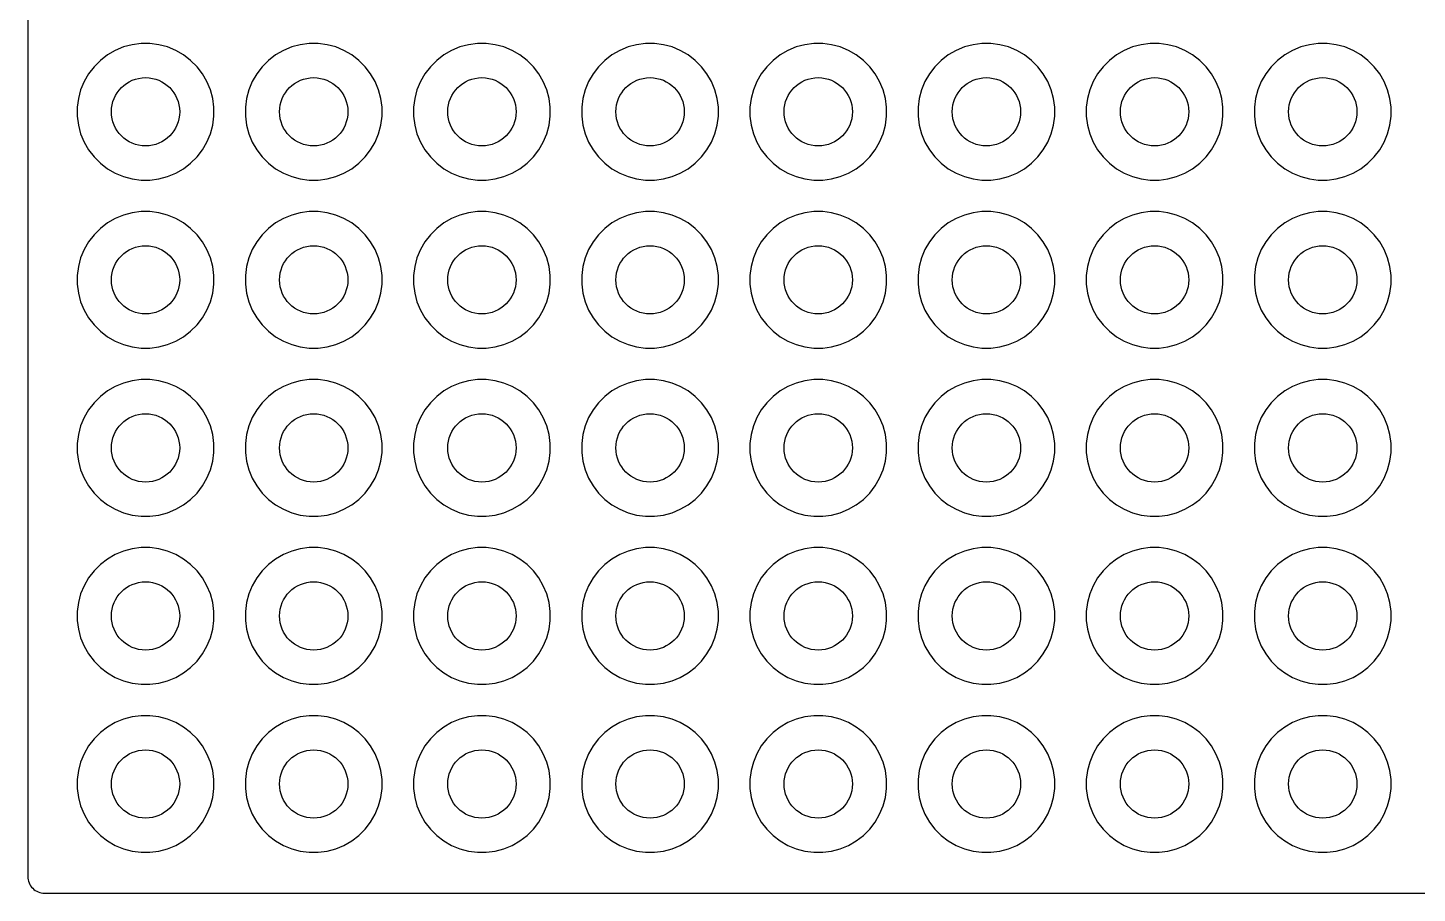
# Model space of a CAD drawing. Header units: millimetres. Extents: x 14 to 284, y -1 to 109.
# Drawn here: x 259.15 to 267.41, y 47.65 to 52.8 of the extents above; entities that cross this region are included whole.
import ezdxf

# ---------------------------------------------------------------- set-up
doc = ezdxf.new("R2010")
doc.units = ezdxf.units.MM

msp = doc.modelspace()

# ---------------------------------------------------------------- linework, layer by layer
at = {"layer": '16_copper'}
for points in [[(259.9295, 51.9006), (259.9809, 51.9143), (260.0301, 51.9347), (260.0763, 51.9614), (260.1185, 51.9938), (260.1562, 52.0315), (260.1886, 52.0737), (260.2153, 52.1199), (260.2357, 52.1691), (260.2494, 52.2205), (260.2564, 52.2734), (260.2564, 52.3266), (260.2494, 52.3795), (260.2357, 52.4309), (260.2153, 52.4801), (260.1886, 52.5263), (260.1562, 52.5685), (260.1185, 52.6062), (260.0763, 52.6386), (260.0301, 52.6653), (259.9809, 52.6857), (259.9295, 52.6994), (259.8766, 52.7064), (259.8234, 52.7064), (259.7705, 52.6994), (259.7191, 52.6857), (259.6699, 52.6653), (259.6237, 52.6386), (259.5815, 52.6062), (259.5438, 52.5685), (259.5114, 52.5263), (259.4847, 52.4801), (259.4643, 52.4309), (259.4506, 52.3795), (259.4436, 52.3266), (259.4436, 52.2734), (259.4506, 52.2205), (259.4643, 52.1691), (259.4847, 52.1199), (259.5114, 52.0737), (259.5438, 52.0315), (259.5815, 51.9938), (259.6237, 51.9614), (259.6699, 51.9347), (259.7191, 51.9143), (259.7705, 51.9006), (259.8234, 51.8936), (259.8766, 51.8936)], [(260.9295, 51.9006), (260.9809, 51.9143), (261.0301, 51.9347), (261.0763, 51.9614), (261.1185, 51.9938), (261.1562, 52.0315), (261.1886, 52.0737), (261.2153, 52.1199), (261.2357, 52.1691), (261.2494, 52.2205), (261.2564, 52.2734), (261.2564, 52.3266), (261.2494, 52.3795), (261.2357, 52.4309), (261.2153, 52.4801), (261.1886, 52.5263), (261.1562, 52.5685), (261.1185, 52.6062), (261.0763, 52.6386), (261.0301, 52.6653), (260.9809, 52.6857), (260.9295, 52.6994), (260.8766, 52.7064), (260.8234, 52.7064), (260.7705, 52.6994), (260.7191, 52.6857), (260.6699, 52.6653), (260.6237, 52.6386), (260.5815, 52.6062), (260.5438, 52.5685), (260.5114, 52.5263), (260.4847, 52.4801), (260.4643, 52.4309), (260.4506, 52.3795), (260.4436, 52.3266), (260.4436, 52.2734), (260.4506, 52.2205), (260.4643, 52.1691), (260.4847, 52.1199), (260.5114, 52.0737), (260.5438, 52.0315), (260.5815, 51.9938), (260.6237, 51.9614), (260.6699, 51.9347), (260.7191, 51.9143), (260.7705, 51.9006), (260.8234, 51.8936), (260.8766, 51.8936)], [(261.9295, 51.9006), (261.9809, 51.9143), (262.0301, 51.9347), (262.0763, 51.9614), (262.1185, 51.9938), (262.1562, 52.0315), (262.1886, 52.0737), (262.2153, 52.1199), (262.2357, 52.1691), (262.2494, 52.2205), (262.2564, 52.2734), (262.2564, 52.3266), (262.2494, 52.3795), (262.2357, 52.4309), (262.2153, 52.4801), (262.1886, 52.5263), (262.1562, 52.5685), (262.1185, 52.6062), (262.0763, 52.6386), (262.0301, 52.6653), (261.9809, 52.6857), (261.9295, 52.6994), (261.8766, 52.7064), (261.8234, 52.7064), (261.7705, 52.6994), (261.7191, 52.6857), (261.6699, 52.6653), (261.6237, 52.6386), (261.5815, 52.6062), (261.5438, 52.5685), (261.5114, 52.5263), (261.4847, 52.4801), (261.4643, 52.4309), (261.4506, 52.3795), (261.4436, 52.3266), (261.4436, 52.2734), (261.4506, 52.2205), (261.4643, 52.1691), (261.4847, 52.1199), (261.5114, 52.0737), (261.5438, 52.0315), (261.5815, 51.9938), (261.6237, 51.9614), (261.6699, 51.9347), (261.7191, 51.9143), (261.7705, 51.9006), (261.8234, 51.8936), (261.8766, 51.8936)], [(262.9295, 51.9006), (262.9809, 51.9143), (263.0301, 51.9347), (263.0763, 51.9614), (263.1185, 51.9938), (263.1562, 52.0315), (263.1886, 52.0737), (263.2153, 52.1199), (263.2357, 52.1691), (263.2494, 52.2205), (263.2564, 52.2734), (263.2564, 52.3266), (263.2494, 52.3795), (263.2357, 52.4309), (263.2153, 52.4801), (263.1886, 52.5263), (263.1562, 52.5685), (263.1185, 52.6062), (263.0763, 52.6386), (263.0301, 52.6653), (262.9809, 52.6857), (262.9295, 52.6994), (262.8766, 52.7064), (262.8234, 52.7064), (262.7705, 52.6994), (262.7191, 52.6857), (262.6699, 52.6653), (262.6237, 52.6386), (262.5815, 52.6062), (262.5438, 52.5685), (262.5114, 52.5263), (262.4847, 52.4801), (262.4643, 52.4309), (262.4506, 52.3795), (262.4436, 52.3266), (262.4436, 52.2734), (262.4506, 52.2205), (262.4643, 52.1691), (262.4847, 52.1199), (262.5114, 52.0737), (262.5438, 52.0315), (262.5815, 51.9938), (262.6237, 51.9614), (262.6699, 51.9347), (262.7191, 51.9143), (262.7705, 51.9006), (262.8234, 51.8936), (262.8766, 51.8936)], [(263.9295, 51.9006), (263.9809, 51.9143), (264.0301, 51.9347), (264.0763, 51.9614), (264.1185, 51.9938), (264.1562, 52.0315), (264.1886, 52.0737), (264.2153, 52.1199), (264.2357, 52.1691), (264.2494, 52.2205), (264.2564, 52.2734), (264.2564, 52.3266), (264.2494, 52.3795), (264.2357, 52.4309), (264.2153, 52.4801), (264.1886, 52.5263), (264.1562, 52.5685), (264.1185, 52.6062), (264.0763, 52.6386), (264.0301, 52.6653), (263.9809, 52.6857), (263.9295, 52.6994), (263.8766, 52.7064), (263.8234, 52.7064), (263.7705, 52.6994), (263.7191, 52.6857), (263.6699, 52.6653), (263.6237, 52.6386), (263.5815, 52.6062), (263.5438, 52.5685), (263.5114, 52.5263), (263.4847, 52.4801), (263.4643, 52.4309), (263.4506, 52.3795), (263.4436, 52.3266), (263.4436, 52.2734), (263.4506, 52.2205), (263.4643, 52.1691), (263.4847, 52.1199), (263.5114, 52.0737), (263.5438, 52.0315), (263.5815, 51.9938), (263.6237, 51.9614), (263.6699, 51.9347), (263.7191, 51.9143), (263.7705, 51.9006), (263.8234, 51.8936), (263.8766, 51.8936)], [(264.9295, 51.9006), (264.9809, 51.9143), (265.0301, 51.9347), (265.0763, 51.9614), (265.1185, 51.9938), (265.1562, 52.0315), (265.1886, 52.0737), (265.2153, 52.1199), (265.2357, 52.1691), (265.2494, 52.2205), (265.2564, 52.2734), (265.2564, 52.3266), (265.2494, 52.3795), (265.2357, 52.4309), (265.2153, 52.4801), (265.1886, 52.5263), (265.1562, 52.5685), (265.1185, 52.6062), (265.0763, 52.6386), (265.0301, 52.6653), (264.9809, 52.6857), (264.9295, 52.6994), (264.8766, 52.7064), (264.8234, 52.7064), (264.7705, 52.6994), (264.7191, 52.6857), (264.6699, 52.6653), (264.6237, 52.6386), (264.5815, 52.6062), (264.5438, 52.5685), (264.5114, 52.5263), (264.4847, 52.4801), (264.4643, 52.4309), (264.4506, 52.3795), (264.4436, 52.3266), (264.4436, 52.2734), (264.4506, 52.2205), (264.4643, 52.1691), (264.4847, 52.1199), (264.5114, 52.0737), (264.5438, 52.0315), (264.5815, 51.9938), (264.6237, 51.9614), (264.6699, 51.9347), (264.7191, 51.9143), (264.7705, 51.9006), (264.8234, 51.8936), (264.8766, 51.8936)], [(265.9295, 51.9006), (265.9809, 51.9143), (266.0301, 51.9347), (266.0763, 51.9614), (266.1185, 51.9938), (266.1562, 52.0315), (266.1886, 52.0737), (266.2153, 52.1199), (266.2357, 52.1691), (266.2494, 52.2205), (266.2564, 52.2734), (266.2564, 52.3266), (266.2494, 52.3795), (266.2357, 52.4309), (266.2153, 52.4801), (266.1886, 52.5263), (266.1562, 52.5685), (266.1185, 52.6062), (266.0763, 52.6386), (266.0301, 52.6653), (265.9809, 52.6857), (265.9295, 52.6994), (265.8766, 52.7064), (265.8234, 52.7064), (265.7705, 52.6994), (265.7191, 52.6857), (265.6699, 52.6653), (265.6237, 52.6386), (265.5815, 52.6062), (265.5438, 52.5685), (265.5114, 52.5263), (265.4847, 52.4801), (265.4643, 52.4309), (265.4506, 52.3795), (265.4436, 52.3266), (265.4436, 52.2734), (265.4506, 52.2205), (265.4643, 52.1691), (265.4847, 52.1199), (265.5114, 52.0737), (265.5438, 52.0315), (265.5815, 51.9938), (265.6237, 51.9614), (265.6699, 51.9347), (265.7191, 51.9143), (265.7705, 51.9006), (265.8234, 51.8936), (265.8766, 51.8936)], [(266.9295, 51.9006), (266.9809, 51.9143), (267.0301, 51.9347), (267.0763, 51.9614), (267.1185, 51.9938), (267.1562, 52.0315), (267.1886, 52.0737), (267.2153, 52.1199), (267.2357, 52.1691), (267.2494, 52.2205), (267.2564, 52.2734), (267.2564, 52.3266), (267.2494, 52.3795), (267.2357, 52.4309), (267.2153, 52.4801), (267.1886, 52.5263), (267.1562, 52.5685), (267.1185, 52.6062), (267.0763, 52.6386), (267.0301, 52.6653), (266.9809, 52.6857), (266.9295, 52.6994), (266.8766, 52.7064), (266.8234, 52.7064), (266.7705, 52.6994), (266.7191, 52.6857), (266.6699, 52.6653), (266.6237, 52.6386), (266.5815, 52.6062), (266.5438, 52.5685), (266.5114, 52.5263), (266.4847, 52.4801), (266.4643, 52.4309), (266.4506, 52.3795), (266.4436, 52.3266), (266.4436, 52.2734), (266.4506, 52.2205), (266.4643, 52.1691), (266.4847, 52.1199), (266.5114, 52.0737), (266.5438, 52.0315), (266.5815, 51.9938), (266.6237, 51.9614), (266.6699, 51.9347), (266.7191, 51.9143), (266.7705, 51.9006), (266.8234, 51.8936), (266.8766, 51.8936)], [(259.9295, 50.9006), (259.9809, 50.9143), (260.0301, 50.9347), (260.0763, 50.9614), (260.1185, 50.9938), (260.1562, 51.0315), (260.1886, 51.0737), (260.2153, 51.1199), (260.2357, 51.1691), (260.2494, 51.2205), (260.2564, 51.2734), (260.2564, 51.3266), (260.2494, 51.3795), (260.2357, 51.4309), (260.2153, 51.4801), (260.1886, 51.5263), (260.1562, 51.5685), (260.1185, 51.6062), (260.0763, 51.6386), (260.0301, 51.6653), (259.9809, 51.6857), (259.9295, 51.6994), (259.8766, 51.7064), (259.8234, 51.7064), (259.7705, 51.6994), (259.7191, 51.6857), (259.6699, 51.6653), (259.6237, 51.6386), (259.5815, 51.6062), (259.5438, 51.5685), (259.5114, 51.5263), (259.4847, 51.4801), (259.4643, 51.4309), (259.4506, 51.3795), (259.4436, 51.3266), (259.4436, 51.2734), (259.4506, 51.2205), (259.4643, 51.1691), (259.4847, 51.1199), (259.5114, 51.0737), (259.5438, 51.0315), (259.5815, 50.9938), (259.6237, 50.9614), (259.6699, 50.9347), (259.7191, 50.9143), (259.7705, 50.9006), (259.8234, 50.8936), (259.8766, 50.8936)], [(260.9295, 50.9006), (260.9809, 50.9143), (261.0301, 50.9347), (261.0763, 50.9614), (261.1185, 50.9938), (261.1562, 51.0315), (261.1886, 51.0737), (261.2153, 51.1199), (261.2357, 51.1691), (261.2494, 51.2205), (261.2564, 51.2734), (261.2564, 51.3266), (261.2494, 51.3795), (261.2357, 51.4309), (261.2153, 51.4801), (261.1886, 51.5263), (261.1562, 51.5685), (261.1185, 51.6062), (261.0763, 51.6386), (261.0301, 51.6653), (260.9809, 51.6857), (260.9295, 51.6994), (260.8766, 51.7064), (260.8234, 51.7064), (260.7705, 51.6994), (260.7191, 51.6857), (260.6699, 51.6653), (260.6237, 51.6386), (260.5815, 51.6062), (260.5438, 51.5685), (260.5114, 51.5263), (260.4847, 51.4801), (260.4643, 51.4309), (260.4506, 51.3795), (260.4436, 51.3266), (260.4436, 51.2734), (260.4506, 51.2205), (260.4643, 51.1691), (260.4847, 51.1199), (260.5114, 51.0737), (260.5438, 51.0315), (260.5815, 50.9938), (260.6237, 50.9614), (260.6699, 50.9347), (260.7191, 50.9143), (260.7705, 50.9006), (260.8234, 50.8936), (260.8766, 50.8936)], [(261.9295, 50.9006), (261.9809, 50.9143), (262.0301, 50.9347), (262.0763, 50.9614), (262.1185, 50.9938), (262.1562, 51.0315), (262.1886, 51.0737), (262.2153, 51.1199), (262.2357, 51.1691), (262.2494, 51.2205), (262.2564, 51.2734), (262.2564, 51.3266), (262.2494, 51.3795), (262.2357, 51.4309), (262.2153, 51.4801), (262.1886, 51.5263), (262.1562, 51.5685), (262.1185, 51.6062), (262.0763, 51.6386), (262.0301, 51.6653), (261.9809, 51.6857), (261.9295, 51.6994), (261.8766, 51.7064), (261.8234, 51.7064), (261.7705, 51.6994), (261.7191, 51.6857), (261.6699, 51.6653), (261.6237, 51.6386), (261.5815, 51.6062), (261.5438, 51.5685), (261.5114, 51.5263), (261.4847, 51.4801), (261.4643, 51.4309), (261.4506, 51.3795), (261.4436, 51.3266), (261.4436, 51.2734), (261.4506, 51.2205), (261.4643, 51.1691), (261.4847, 51.1199), (261.5114, 51.0737), (261.5438, 51.0315), (261.5815, 50.9938), (261.6237, 50.9614), (261.6699, 50.9347), (261.7191, 50.9143), (261.7705, 50.9006), (261.8234, 50.8936), (261.8766, 50.8936)], [(262.9295, 50.9006), (262.9809, 50.9143), (263.0301, 50.9347), (263.0763, 50.9614), (263.1185, 50.9938), (263.1562, 51.0315), (263.1886, 51.0737), (263.2153, 51.1199), (263.2357, 51.1691), (263.2494, 51.2205), (263.2564, 51.2734), (263.2564, 51.3266), (263.2494, 51.3795), (263.2357, 51.4309), (263.2153, 51.4801), (263.1886, 51.5263), (263.1562, 51.5685), (263.1185, 51.6062), (263.0763, 51.6386), (263.0301, 51.6653), (262.9809, 51.6857), (262.9295, 51.6994), (262.8766, 51.7064), (262.8234, 51.7064), (262.7705, 51.6994), (262.7191, 51.6857), (262.6699, 51.6653), (262.6237, 51.6386), (262.5815, 51.6062), (262.5438, 51.5685), (262.5114, 51.5263), (262.4847, 51.4801), (262.4643, 51.4309), (262.4506, 51.3795), (262.4436, 51.3266), (262.4436, 51.2734), (262.4506, 51.2205), (262.4643, 51.1691), (262.4847, 51.1199), (262.5114, 51.0737), (262.5438, 51.0315), (262.5815, 50.9938), (262.6237, 50.9614), (262.6699, 50.9347), (262.7191, 50.9143), (262.7705, 50.9006), (262.8234, 50.8936), (262.8766, 50.8936)], [(263.9295, 50.9006), (263.9809, 50.9143), (264.0301, 50.9347), (264.0763, 50.9614), (264.1185, 50.9938), (264.1562, 51.0315), (264.1886, 51.0737), (264.2153, 51.1199), (264.2357, 51.1691), (264.2494, 51.2205), (264.2564, 51.2734), (264.2564, 51.3266), (264.2494, 51.3795), (264.2357, 51.4309), (264.2153, 51.4801), (264.1886, 51.5263), (264.1562, 51.5685), (264.1185, 51.6062), (264.0763, 51.6386), (264.0301, 51.6653), (263.9809, 51.6857), (263.9295, 51.6994), (263.8766, 51.7064), (263.8234, 51.7064), (263.7705, 51.6994), (263.7191, 51.6857), (263.6699, 51.6653), (263.6237, 51.6386), (263.5815, 51.6062), (263.5438, 51.5685), (263.5114, 51.5263), (263.4847, 51.4801), (263.4643, 51.4309), (263.4506, 51.3795), (263.4436, 51.3266), (263.4436, 51.2734), (263.4506, 51.2205), (263.4643, 51.1691), (263.4847, 51.1199), (263.5114, 51.0737), (263.5438, 51.0315), (263.5815, 50.9938), (263.6237, 50.9614), (263.6699, 50.9347), (263.7191, 50.9143), (263.7705, 50.9006), (263.8234, 50.8936), (263.8766, 50.8936)], [(264.9295, 50.9006), (264.9809, 50.9143), (265.0301, 50.9347), (265.0763, 50.9614), (265.1185, 50.9938), (265.1562, 51.0315), (265.1886, 51.0737), (265.2153, 51.1199), (265.2357, 51.1691), (265.2494, 51.2205), (265.2564, 51.2734), (265.2564, 51.3266), (265.2494, 51.3795), (265.2357, 51.4309), (265.2153, 51.4801), (265.1886, 51.5263), (265.1562, 51.5685), (265.1185, 51.6062), (265.0763, 51.6386), (265.0301, 51.6653), (264.9809, 51.6857), (264.9295, 51.6994), (264.8766, 51.7064), (264.8234, 51.7064), (264.7705, 51.6994), (264.7191, 51.6857), (264.6699, 51.6653), (264.6237, 51.6386), (264.5815, 51.6062), (264.5438, 51.5685), (264.5114, 51.5263), (264.4847, 51.4801), (264.4643, 51.4309), (264.4506, 51.3795), (264.4436, 51.3266), (264.4436, 51.2734), (264.4506, 51.2205), (264.4643, 51.1691), (264.4847, 51.1199), (264.5114, 51.0737), (264.5438, 51.0315), (264.5815, 50.9938), (264.6237, 50.9614), (264.6699, 50.9347), (264.7191, 50.9143), (264.7705, 50.9006), (264.8234, 50.8936), (264.8766, 50.8936)], [(265.9295, 50.9006), (265.9809, 50.9143), (266.0301, 50.9347), (266.0763, 50.9614), (266.1185, 50.9938), (266.1562, 51.0315), (266.1886, 51.0737), (266.2153, 51.1199), (266.2357, 51.1691), (266.2494, 51.2205), (266.2564, 51.2734), (266.2564, 51.3266), (266.2494, 51.3795), (266.2357, 51.4309), (266.2153, 51.4801), (266.1886, 51.5263), (266.1562, 51.5685), (266.1185, 51.6062), (266.0763, 51.6386), (266.0301, 51.6653), (265.9809, 51.6857), (265.9295, 51.6994), (265.8766, 51.7064), (265.8234, 51.7064), (265.7705, 51.6994), (265.7191, 51.6857), (265.6699, 51.6653), (265.6237, 51.6386), (265.5815, 51.6062), (265.5438, 51.5685), (265.5114, 51.5263), (265.4847, 51.4801), (265.4643, 51.4309), (265.4506, 51.3795), (265.4436, 51.3266), (265.4436, 51.2734), (265.4506, 51.2205), (265.4643, 51.1691), (265.4847, 51.1199), (265.5114, 51.0737), (265.5438, 51.0315), (265.5815, 50.9938), (265.6237, 50.9614), (265.6699, 50.9347), (265.7191, 50.9143), (265.7705, 50.9006), (265.8234, 50.8936), (265.8766, 50.8936)], [(266.9295, 50.9006), (266.9809, 50.9143), (267.0301, 50.9347), (267.0763, 50.9614), (267.1185, 50.9938), (267.1562, 51.0315), (267.1886, 51.0737), (267.2153, 51.1199), (267.2357, 51.1691), (267.2494, 51.2205), (267.2564, 51.2734), (267.2564, 51.3266), (267.2494, 51.3795), (267.2357, 51.4309), (267.2153, 51.4801), (267.1886, 51.5263), (267.1562, 51.5685), (267.1185, 51.6062), (267.0763, 51.6386), (267.0301, 51.6653), (266.9809, 51.6857), (266.9295, 51.6994), (266.8766, 51.7064), (266.8234, 51.7064), (266.7705, 51.6994), (266.7191, 51.6857), (266.6699, 51.6653), (266.6237, 51.6386), (266.5815, 51.6062), (266.5438, 51.5685), (266.5114, 51.5263), (266.4847, 51.4801), (266.4643, 51.4309), (266.4506, 51.3795), (266.4436, 51.3266), (266.4436, 51.2734), (266.4506, 51.2205), (266.4643, 51.1691), (266.4847, 51.1199), (266.5114, 51.0737), (266.5438, 51.0315), (266.5815, 50.9938), (266.6237, 50.9614), (266.6699, 50.9347), (266.7191, 50.9143), (266.7705, 50.9006), (266.8234, 50.8936), (266.8766, 50.8936)], [(259.9295, 49.9006), (259.9809, 49.9143), (260.0301, 49.9347), (260.0763, 49.9614), (260.1185, 49.9938), (260.1562, 50.0315), (260.1886, 50.0737), (260.2153, 50.1199), (260.2357, 50.1691), (260.2494, 50.2205), (260.2564, 50.2734), (260.2564, 50.3266), (260.2494, 50.3795), (260.2357, 50.4309), (260.2153, 50.4801), (260.1886, 50.5263), (260.1562, 50.5685), (260.1185, 50.6062), (260.0763, 50.6386), (260.0301, 50.6653), (259.9809, 50.6857), (259.9295, 50.6994), (259.8766, 50.7064), (259.8234, 50.7064), (259.7705, 50.6994), (259.7191, 50.6857), (259.6699, 50.6653), (259.6237, 50.6386), (259.5815, 50.6062), (259.5438, 50.5685), (259.5114, 50.5263), (259.4847, 50.4801), (259.4643, 50.4309), (259.4506, 50.3795), (259.4436, 50.3266), (259.4436, 50.2734), (259.4506, 50.2205), (259.4643, 50.1691), (259.4847, 50.1199), (259.5114, 50.0737), (259.5438, 50.0315), (259.5815, 49.9938), (259.6237, 49.9614), (259.6699, 49.9347), (259.7191, 49.9143), (259.7705, 49.9006), (259.8234, 49.8936), (259.8766, 49.8936)], [(260.9295, 49.9006), (260.9809, 49.9143), (261.0301, 49.9347), (261.0763, 49.9614), (261.1185, 49.9938), (261.1562, 50.0315), (261.1886, 50.0737), (261.2153, 50.1199), (261.2357, 50.1691), (261.2494, 50.2205), (261.2564, 50.2734), (261.2564, 50.3266), (261.2494, 50.3795), (261.2357, 50.4309), (261.2153, 50.4801), (261.1886, 50.5263), (261.1562, 50.5685), (261.1185, 50.6062), (261.0763, 50.6386), (261.0301, 50.6653), (260.9809, 50.6857), (260.9295, 50.6994), (260.8766, 50.7064), (260.8234, 50.7064), (260.7705, 50.6994), (260.7191, 50.6857), (260.6699, 50.6653), (260.6237, 50.6386), (260.5815, 50.6062), (260.5438, 50.5685), (260.5114, 50.5263), (260.4847, 50.4801), (260.4643, 50.4309), (260.4506, 50.3795), (260.4436, 50.3266), (260.4436, 50.2734), (260.4506, 50.2205), (260.4643, 50.1691), (260.4847, 50.1199), (260.5114, 50.0737), (260.5438, 50.0315), (260.5815, 49.9938), (260.6237, 49.9614), (260.6699, 49.9347), (260.7191, 49.9143), (260.7705, 49.9006), (260.8234, 49.8936), (260.8766, 49.8936)], [(261.9295, 49.9006), (261.9809, 49.9143), (262.0301, 49.9347), (262.0763, 49.9614), (262.1185, 49.9938), (262.1562, 50.0315), (262.1886, 50.0737), (262.2153, 50.1199), (262.2357, 50.1691), (262.2494, 50.2205), (262.2564, 50.2734), (262.2564, 50.3266), (262.2494, 50.3795), (262.2357, 50.4309), (262.2153, 50.4801), (262.1886, 50.5263), (262.1562, 50.5685), (262.1185, 50.6062), (262.0763, 50.6386), (262.0301, 50.6653), (261.9809, 50.6857), (261.9295, 50.6994), (261.8766, 50.7064), (261.8234, 50.7064), (261.7705, 50.6994), (261.7191, 50.6857), (261.6699, 50.6653), (261.6237, 50.6386), (261.5815, 50.6062), (261.5438, 50.5685), (261.5114, 50.5263), (261.4847, 50.4801), (261.4643, 50.4309), (261.4506, 50.3795), (261.4436, 50.3266), (261.4436, 50.2734), (261.4506, 50.2205), (261.4643, 50.1691), (261.4847, 50.1199), (261.5114, 50.0737), (261.5438, 50.0315), (261.5815, 49.9938), (261.6237, 49.9614), (261.6699, 49.9347), (261.7191, 49.9143), (261.7705, 49.9006), (261.8234, 49.8936), (261.8766, 49.8936)], [(262.9295, 49.9006), (262.9809, 49.9143), (263.0301, 49.9347), (263.0763, 49.9614), (263.1185, 49.9938), (263.1562, 50.0315), (263.1886, 50.0737), (263.2153, 50.1199), (263.2357, 50.1691), (263.2494, 50.2205), (263.2564, 50.2734), (263.2564, 50.3266), (263.2494, 50.3795), (263.2357, 50.4309), (263.2153, 50.4801), (263.1886, 50.5263), (263.1562, 50.5685), (263.1185, 50.6062), (263.0763, 50.6386), (263.0301, 50.6653), (262.9809, 50.6857), (262.9295, 50.6994), (262.8766, 50.7064), (262.8234, 50.7064), (262.7705, 50.6994), (262.7191, 50.6857), (262.6699, 50.6653), (262.6237, 50.6386), (262.5815, 50.6062), (262.5438, 50.5685), (262.5114, 50.5263), (262.4847, 50.4801), (262.4643, 50.4309), (262.4506, 50.3795), (262.4436, 50.3266), (262.4436, 50.2734), (262.4506, 50.2205), (262.4643, 50.1691), (262.4847, 50.1199), (262.5114, 50.0737), (262.5438, 50.0315), (262.5815, 49.9938), (262.6237, 49.9614), (262.6699, 49.9347), (262.7191, 49.9143), (262.7705, 49.9006), (262.8234, 49.8936), (262.8766, 49.8936)], [(263.9295, 49.9006), (263.9809, 49.9143), (264.0301, 49.9347), (264.0763, 49.9614), (264.1185, 49.9938), (264.1562, 50.0315), (264.1886, 50.0737), (264.2153, 50.1199), (264.2357, 50.1691), (264.2494, 50.2205), (264.2564, 50.2734), (264.2564, 50.3266), (264.2494, 50.3795), (264.2357, 50.4309), (264.2153, 50.4801), (264.1886, 50.5263), (264.1562, 50.5685), (264.1185, 50.6062), (264.0763, 50.6386), (264.0301, 50.6653), (263.9809, 50.6857), (263.9295, 50.6994), (263.8766, 50.7064), (263.8234, 50.7064), (263.7705, 50.6994), (263.7191, 50.6857), (263.6699, 50.6653), (263.6237, 50.6386), (263.5815, 50.6062), (263.5438, 50.5685), (263.5114, 50.5263), (263.4847, 50.4801), (263.4643, 50.4309), (263.4506, 50.3795), (263.4436, 50.3266), (263.4436, 50.2734), (263.4506, 50.2205), (263.4643, 50.1691), (263.4847, 50.1199), (263.5114, 50.0737), (263.5438, 50.0315), (263.5815, 49.9938), (263.6237, 49.9614), (263.6699, 49.9347), (263.7191, 49.9143), (263.7705, 49.9006), (263.8234, 49.8936), (263.8766, 49.8936)], [(264.9295, 49.9006), (264.9809, 49.9143), (265.0301, 49.9347), (265.0763, 49.9614), (265.1185, 49.9938), (265.1562, 50.0315), (265.1886, 50.0737), (265.2153, 50.1199), (265.2357, 50.1691), (265.2494, 50.2205), (265.2564, 50.2734), (265.2564, 50.3266), (265.2494, 50.3795), (265.2357, 50.4309), (265.2153, 50.4801), (265.1886, 50.5263), (265.1562, 50.5685), (265.1185, 50.6062), (265.0763, 50.6386), (265.0301, 50.6653), (264.9809, 50.6857), (264.9295, 50.6994), (264.8766, 50.7064), (264.8234, 50.7064), (264.7705, 50.6994), (264.7191, 50.6857), (264.6699, 50.6653), (264.6237, 50.6386), (264.5815, 50.6062), (264.5438, 50.5685), (264.5114, 50.5263), (264.4847, 50.4801), (264.4643, 50.4309), (264.4506, 50.3795), (264.4436, 50.3266), (264.4436, 50.2734), (264.4506, 50.2205), (264.4643, 50.1691), (264.4847, 50.1199), (264.5114, 50.0737), (264.5438, 50.0315), (264.5815, 49.9938), (264.6237, 49.9614), (264.6699, 49.9347), (264.7191, 49.9143), (264.7705, 49.9006), (264.8234, 49.8936), (264.8766, 49.8936)], [(265.9295, 49.9006), (265.9809, 49.9143), (266.0301, 49.9347), (266.0763, 49.9614), (266.1185, 49.9938), (266.1562, 50.0315), (266.1886, 50.0737), (266.2153, 50.1199), (266.2357, 50.1691), (266.2494, 50.2205), (266.2564, 50.2734), (266.2564, 50.3266), (266.2494, 50.3795), (266.2357, 50.4309), (266.2153, 50.4801), (266.1886, 50.5263), (266.1562, 50.5685), (266.1185, 50.6062), (266.0763, 50.6386), (266.0301, 50.6653), (265.9809, 50.6857), (265.9295, 50.6994), (265.8766, 50.7064), (265.8234, 50.7064), (265.7705, 50.6994), (265.7191, 50.6857), (265.6699, 50.6653), (265.6237, 50.6386), (265.5815, 50.6062), (265.5438, 50.5685), (265.5114, 50.5263), (265.4847, 50.4801), (265.4643, 50.4309), (265.4506, 50.3795), (265.4436, 50.3266), (265.4436, 50.2734), (265.4506, 50.2205), (265.4643, 50.1691), (265.4847, 50.1199), (265.5114, 50.0737), (265.5438, 50.0315), (265.5815, 49.9938), (265.6237, 49.9614), (265.6699, 49.9347), (265.7191, 49.9143), (265.7705, 49.9006), (265.8234, 49.8936), (265.8766, 49.8936)], [(266.9295, 49.9006), (266.9809, 49.9143), (267.0301, 49.9347), (267.0763, 49.9614), (267.1185, 49.9938), (267.1562, 50.0315), (267.1886, 50.0737), (267.2153, 50.1199), (267.2357, 50.1691), (267.2494, 50.2205), (267.2564, 50.2734), (267.2564, 50.3266), (267.2494, 50.3795), (267.2357, 50.4309), (267.2153, 50.4801), (267.1886, 50.5263), (267.1562, 50.5685), (267.1185, 50.6062), (267.0763, 50.6386), (267.0301, 50.6653), (266.9809, 50.6857), (266.9295, 50.6994), (266.8766, 50.7064), (266.8234, 50.7064), (266.7705, 50.6994), (266.7191, 50.6857), (266.6699, 50.6653), (266.6237, 50.6386), (266.5815, 50.6062), (266.5438, 50.5685), (266.5114, 50.5263), (266.4847, 50.4801), (266.4643, 50.4309), (266.4506, 50.3795), (266.4436, 50.3266), (266.4436, 50.2734), (266.4506, 50.2205), (266.4643, 50.1691), (266.4847, 50.1199), (266.5114, 50.0737), (266.5438, 50.0315), (266.5815, 49.9938), (266.6237, 49.9614), (266.6699, 49.9347), (266.7191, 49.9143), (266.7705, 49.9006), (266.8234, 49.8936), (266.8766, 49.8936)], [(259.9295, 48.9006), (259.9809, 48.9143), (260.0301, 48.9347), (260.0763, 48.9614), (260.1185, 48.9938), (260.1562, 49.0315), (260.1886, 49.0737), (260.2153, 49.1199), (260.2357, 49.1691), (260.2494, 49.2205), (260.2564, 49.2734), (260.2564, 49.3266), (260.2494, 49.3795), (260.2357, 49.4309), (260.2153, 49.4801), (260.1886, 49.5263), (260.1562, 49.5685), (260.1185, 49.6062), (260.0763, 49.6386), (260.0301, 49.6653), (259.9809, 49.6857), (259.9295, 49.6994), (259.8766, 49.7064), (259.8234, 49.7064), (259.7705, 49.6994), (259.7191, 49.6857), (259.6699, 49.6653), (259.6237, 49.6386), (259.5815, 49.6062), (259.5438, 49.5685), (259.5114, 49.5263), (259.4847, 49.4801), (259.4643, 49.4309), (259.4506, 49.3795), (259.4436, 49.3266), (259.4436, 49.2734), (259.4506, 49.2205), (259.4643, 49.1691), (259.4847, 49.1199), (259.5114, 49.0737), (259.5438, 49.0315), (259.5815, 48.9938), (259.6237, 48.9614), (259.6699, 48.9347), (259.7191, 48.9143), (259.7705, 48.9006), (259.8234, 48.8936), (259.8766, 48.8936)], [(260.9295, 48.9006), (260.9809, 48.9143), (261.0301, 48.9347), (261.0763, 48.9614), (261.1185, 48.9938), (261.1562, 49.0315), (261.1886, 49.0737), (261.2153, 49.1199), (261.2357, 49.1691), (261.2494, 49.2205), (261.2564, 49.2734), (261.2564, 49.3266), (261.2494, 49.3795), (261.2357, 49.4309), (261.2153, 49.4801), (261.1886, 49.5263), (261.1562, 49.5685), (261.1185, 49.6062), (261.0763, 49.6386), (261.0301, 49.6653), (260.9809, 49.6857), (260.9295, 49.6994), (260.8766, 49.7064), (260.8234, 49.7064), (260.7705, 49.6994), (260.7191, 49.6857), (260.6699, 49.6653), (260.6237, 49.6386), (260.5815, 49.6062), (260.5438, 49.5685), (260.5114, 49.5263), (260.4847, 49.4801), (260.4643, 49.4309), (260.4506, 49.3795), (260.4436, 49.3266), (260.4436, 49.2734), (260.4506, 49.2205), (260.4643, 49.1691), (260.4847, 49.1199), (260.5114, 49.0737), (260.5438, 49.0315), (260.5815, 48.9938), (260.6237, 48.9614), (260.6699, 48.9347), (260.7191, 48.9143), (260.7705, 48.9006), (260.8234, 48.8936), (260.8766, 48.8936)], [(261.9295, 48.9006), (261.9809, 48.9143), (262.0301, 48.9347), (262.0763, 48.9614), (262.1185, 48.9938), (262.1562, 49.0315), (262.1886, 49.0737), (262.2153, 49.1199), (262.2357, 49.1691), (262.2494, 49.2205), (262.2564, 49.2734), (262.2564, 49.3266), (262.2494, 49.3795), (262.2357, 49.4309), (262.2153, 49.4801), (262.1886, 49.5263), (262.1562, 49.5685), (262.1185, 49.6062), (262.0763, 49.6386), (262.0301, 49.6653), (261.9809, 49.6857), (261.9295, 49.6994), (261.8766, 49.7064), (261.8234, 49.7064), (261.7705, 49.6994), (261.7191, 49.6857), (261.6699, 49.6653), (261.6237, 49.6386), (261.5815, 49.6062), (261.5438, 49.5685), (261.5114, 49.5263), (261.4847, 49.4801), (261.4643, 49.4309), (261.4506, 49.3795), (261.4436, 49.3266), (261.4436, 49.2734), (261.4506, 49.2205), (261.4643, 49.1691), (261.4847, 49.1199), (261.5114, 49.0737), (261.5438, 49.0315), (261.5815, 48.9938), (261.6237, 48.9614), (261.6699, 48.9347), (261.7191, 48.9143), (261.7705, 48.9006), (261.8234, 48.8936), (261.8766, 48.8936)], [(262.9295, 48.9006), (262.9809, 48.9143), (263.0301, 48.9347), (263.0763, 48.9614), (263.1185, 48.9938), (263.1562, 49.0315), (263.1886, 49.0737), (263.2153, 49.1199), (263.2357, 49.1691), (263.2494, 49.2205), (263.2564, 49.2734), (263.2564, 49.3266), (263.2494, 49.3795), (263.2357, 49.4309), (263.2153, 49.4801), (263.1886, 49.5263), (263.1562, 49.5685), (263.1185, 49.6062), (263.0763, 49.6386), (263.0301, 49.6653), (262.9809, 49.6857), (262.9295, 49.6994), (262.8766, 49.7064), (262.8234, 49.7064), (262.7705, 49.6994), (262.7191, 49.6857), (262.6699, 49.6653), (262.6237, 49.6386), (262.5815, 49.6062), (262.5438, 49.5685), (262.5114, 49.5263), (262.4847, 49.4801), (262.4643, 49.4309), (262.4506, 49.3795), (262.4436, 49.3266), (262.4436, 49.2734), (262.4506, 49.2205), (262.4643, 49.1691), (262.4847, 49.1199), (262.5114, 49.0737), (262.5438, 49.0315), (262.5815, 48.9938), (262.6237, 48.9614), (262.6699, 48.9347), (262.7191, 48.9143), (262.7705, 48.9006), (262.8234, 48.8936), (262.8766, 48.8936)], [(263.9295, 48.9006), (263.9809, 48.9143), (264.0301, 48.9347), (264.0763, 48.9614), (264.1185, 48.9938), (264.1562, 49.0315), (264.1886, 49.0737), (264.2153, 49.1199), (264.2357, 49.1691), (264.2494, 49.2205), (264.2564, 49.2734), (264.2564, 49.3266), (264.2494, 49.3795), (264.2357, 49.4309), (264.2153, 49.4801), (264.1886, 49.5263), (264.1562, 49.5685), (264.1185, 49.6062), (264.0763, 49.6386), (264.0301, 49.6653), (263.9809, 49.6857), (263.9295, 49.6994), (263.8766, 49.7064), (263.8234, 49.7064), (263.7705, 49.6994), (263.7191, 49.6857), (263.6699, 49.6653), (263.6237, 49.6386), (263.5815, 49.6062), (263.5438, 49.5685), (263.5114, 49.5263), (263.4847, 49.4801), (263.4643, 49.4309), (263.4506, 49.3795), (263.4436, 49.3266), (263.4436, 49.2734), (263.4506, 49.2205), (263.4643, 49.1691), (263.4847, 49.1199), (263.5114, 49.0737), (263.5438, 49.0315), (263.5815, 48.9938), (263.6237, 48.9614), (263.6699, 48.9347), (263.7191, 48.9143), (263.7705, 48.9006), (263.8234, 48.8936), (263.8766, 48.8936)], [(264.9295, 48.9006), (264.9809, 48.9143), (265.0301, 48.9347), (265.0763, 48.9614), (265.1185, 48.9938), (265.1562, 49.0315), (265.1886, 49.0737), (265.2153, 49.1199), (265.2357, 49.1691), (265.2494, 49.2205), (265.2564, 49.2734), (265.2564, 49.3266), (265.2494, 49.3795), (265.2357, 49.4309), (265.2153, 49.4801), (265.1886, 49.5263), (265.1562, 49.5685), (265.1185, 49.6062), (265.0763, 49.6386), (265.0301, 49.6653), (264.9809, 49.6857), (264.9295, 49.6994), (264.8766, 49.7064), (264.8234, 49.7064), (264.7705, 49.6994), (264.7191, 49.6857), (264.6699, 49.6653), (264.6237, 49.6386), (264.5815, 49.6062), (264.5438, 49.5685), (264.5114, 49.5263), (264.4847, 49.4801), (264.4643, 49.4309), (264.4506, 49.3795), (264.4436, 49.3266), (264.4436, 49.2734), (264.4506, 49.2205), (264.4643, 49.1691), (264.4847, 49.1199), (264.5114, 49.0737), (264.5438, 49.0315), (264.5815, 48.9938), (264.6237, 48.9614), (264.6699, 48.9347), (264.7191, 48.9143), (264.7705, 48.9006), (264.8234, 48.8936), (264.8766, 48.8936)], [(265.9295, 48.9006), (265.9809, 48.9143), (266.0301, 48.9347), (266.0763, 48.9614), (266.1185, 48.9938), (266.1562, 49.0315), (266.1886, 49.0737), (266.2153, 49.1199), (266.2357, 49.1691), (266.2494, 49.2205), (266.2564, 49.2734), (266.2564, 49.3266), (266.2494, 49.3795), (266.2357, 49.4309), (266.2153, 49.4801), (266.1886, 49.5263), (266.1562, 49.5685), (266.1185, 49.6062), (266.0763, 49.6386), (266.0301, 49.6653), (265.9809, 49.6857), (265.9295, 49.6994), (265.8766, 49.7064), (265.8234, 49.7064), (265.7705, 49.6994), (265.7191, 49.6857), (265.6699, 49.6653), (265.6237, 49.6386), (265.5815, 49.6062), (265.5438, 49.5685), (265.5114, 49.5263), (265.4847, 49.4801), (265.4643, 49.4309), (265.4506, 49.3795), (265.4436, 49.3266), (265.4436, 49.2734), (265.4506, 49.2205), (265.4643, 49.1691), (265.4847, 49.1199), (265.5114, 49.0737), (265.5438, 49.0315), (265.5815, 48.9938), (265.6237, 48.9614), (265.6699, 48.9347), (265.7191, 48.9143), (265.7705, 48.9006), (265.8234, 48.8936), (265.8766, 48.8936)], [(266.9295, 48.9006), (266.9809, 48.9143), (267.0301, 48.9347), (267.0763, 48.9614), (267.1185, 48.9938), (267.1562, 49.0315), (267.1886, 49.0737), (267.2153, 49.1199), (267.2357, 49.1691), (267.2494, 49.2205), (267.2564, 49.2734), (267.2564, 49.3266), (267.2494, 49.3795), (267.2357, 49.4309), (267.2153, 49.4801), (267.1886, 49.5263), (267.1562, 49.5685), (267.1185, 49.6062), (267.0763, 49.6386), (267.0301, 49.6653), (266.9809, 49.6857), (266.9295, 49.6994), (266.8766, 49.7064), (266.8234, 49.7064), (266.7705, 49.6994), (266.7191, 49.6857), (266.6699, 49.6653), (266.6237, 49.6386), (266.5815, 49.6062), (266.5438, 49.5685), (266.5114, 49.5263), (266.4847, 49.4801), (266.4643, 49.4309), (266.4506, 49.3795), (266.4436, 49.3266), (266.4436, 49.2734), (266.4506, 49.2205), (266.4643, 49.1691), (266.4847, 49.1199), (266.5114, 49.0737), (266.5438, 49.0315), (266.5815, 48.9938), (266.6237, 48.9614), (266.6699, 48.9347), (266.7191, 48.9143), (266.7705, 48.9006), (266.8234, 48.8936), (266.8766, 48.8936)], [(259.9295, 47.9006), (259.9809, 47.9143), (260.0301, 47.9347), (260.0763, 47.9614), (260.1185, 47.9938), (260.1562, 48.0315), (260.1886, 48.0737), (260.2153, 48.1199), (260.2357, 48.1691), (260.2494, 48.2205), (260.2564, 48.2734), (260.2564, 48.3266), (260.2494, 48.3795), (260.2357, 48.4309), (260.2153, 48.4801), (260.1886, 48.5263), (260.1562, 48.5685), (260.1185, 48.6062), (260.0763, 48.6386), (260.0301, 48.6653), (259.9809, 48.6857), (259.9295, 48.6994), (259.8766, 48.7064), (259.8234, 48.7064), (259.7705, 48.6994), (259.7191, 48.6857), (259.6699, 48.6653), (259.6237, 48.6386), (259.5815, 48.6062), (259.5438, 48.5685), (259.5114, 48.5263), (259.4847, 48.4801), (259.4643, 48.4309), (259.4506, 48.3795), (259.4436, 48.3266), (259.4436, 48.2734), (259.4506, 48.2205), (259.4643, 48.1691), (259.4847, 48.1199), (259.5114, 48.0737), (259.5438, 48.0315), (259.5815, 47.9938), (259.6237, 47.9614), (259.6699, 47.9347), (259.7191, 47.9143), (259.7705, 47.9006), (259.8234, 47.8936), (259.8766, 47.8936)], [(260.9295, 47.9006), (260.9809, 47.9143), (261.0301, 47.9347), (261.0763, 47.9614), (261.1185, 47.9938), (261.1562, 48.0315), (261.1886, 48.0737), (261.2153, 48.1199), (261.2357, 48.1691), (261.2494, 48.2205), (261.2564, 48.2734), (261.2564, 48.3266), (261.2494, 48.3795), (261.2357, 48.4309), (261.2153, 48.4801), (261.1886, 48.5263), (261.1562, 48.5685), (261.1185, 48.6062), (261.0763, 48.6386), (261.0301, 48.6653), (260.9809, 48.6857), (260.9295, 48.6994), (260.8766, 48.7064), (260.8234, 48.7064), (260.7705, 48.6994), (260.7191, 48.6857), (260.6699, 48.6653), (260.6237, 48.6386), (260.5815, 48.6062), (260.5438, 48.5685), (260.5114, 48.5263), (260.4847, 48.4801), (260.4643, 48.4309), (260.4506, 48.3795), (260.4436, 48.3266), (260.4436, 48.2734), (260.4506, 48.2205), (260.4643, 48.1691), (260.4847, 48.1199), (260.5114, 48.0737), (260.5438, 48.0315), (260.5815, 47.9938), (260.6237, 47.9614), (260.6699, 47.9347), (260.7191, 47.9143), (260.7705, 47.9006), (260.8234, 47.8936), (260.8766, 47.8936)], [(261.9295, 47.9006), (261.9809, 47.9143), (262.0301, 47.9347), (262.0763, 47.9614), (262.1185, 47.9938), (262.1562, 48.0315), (262.1886, 48.0737), (262.2153, 48.1199), (262.2357, 48.1691), (262.2494, 48.2205), (262.2564, 48.2734), (262.2564, 48.3266), (262.2494, 48.3795), (262.2357, 48.4309), (262.2153, 48.4801), (262.1886, 48.5263), (262.1562, 48.5685), (262.1185, 48.6062), (262.0763, 48.6386), (262.0301, 48.6653), (261.9809, 48.6857), (261.9295, 48.6994), (261.8766, 48.7064), (261.8234, 48.7064), (261.7705, 48.6994), (261.7191, 48.6857), (261.6699, 48.6653), (261.6237, 48.6386), (261.5815, 48.6062), (261.5438, 48.5685), (261.5114, 48.5263), (261.4847, 48.4801), (261.4643, 48.4309), (261.4506, 48.3795), (261.4436, 48.3266), (261.4436, 48.2734), (261.4506, 48.2205), (261.4643, 48.1691), (261.4847, 48.1199), (261.5114, 48.0737), (261.5438, 48.0315), (261.5815, 47.9938), (261.6237, 47.9614), (261.6699, 47.9347), (261.7191, 47.9143), (261.7705, 47.9006), (261.8234, 47.8936), (261.8766, 47.8936)], [(262.9295, 47.9006), (262.9809, 47.9143), (263.0301, 47.9347), (263.0763, 47.9614), (263.1185, 47.9938), (263.1562, 48.0315), (263.1886, 48.0737), (263.2153, 48.1199), (263.2357, 48.1691), (263.2494, 48.2205), (263.2564, 48.2734), (263.2564, 48.3266), (263.2494, 48.3795), (263.2357, 48.4309), (263.2153, 48.4801), (263.1886, 48.5263), (263.1562, 48.5685), (263.1185, 48.6062), (263.0763, 48.6386), (263.0301, 48.6653), (262.9809, 48.6857), (262.9295, 48.6994), (262.8766, 48.7064), (262.8234, 48.7064), (262.7705, 48.6994), (262.7191, 48.6857), (262.6699, 48.6653), (262.6237, 48.6386), (262.5815, 48.6062), (262.5438, 48.5685), (262.5114, 48.5263), (262.4847, 48.4801), (262.4643, 48.4309), (262.4506, 48.3795), (262.4436, 48.3266), (262.4436, 48.2734), (262.4506, 48.2205), (262.4643, 48.1691), (262.4847, 48.1199), (262.5114, 48.0737), (262.5438, 48.0315), (262.5815, 47.9938), (262.6237, 47.9614), (262.6699, 47.9347), (262.7191, 47.9143), (262.7705, 47.9006), (262.8234, 47.8936), (262.8766, 47.8936)], [(263.9295, 47.9006), (263.9809, 47.9143), (264.0301, 47.9347), (264.0763, 47.9614), (264.1185, 47.9938), (264.1562, 48.0315), (264.1886, 48.0737), (264.2153, 48.1199), (264.2357, 48.1691), (264.2494, 48.2205), (264.2564, 48.2734), (264.2564, 48.3266), (264.2494, 48.3795), (264.2357, 48.4309), (264.2153, 48.4801), (264.1886, 48.5263), (264.1562, 48.5685), (264.1185, 48.6062), (264.0763, 48.6386), (264.0301, 48.6653), (263.9809, 48.6857), (263.9295, 48.6994), (263.8766, 48.7064), (263.8234, 48.7064), (263.7705, 48.6994), (263.7191, 48.6857), (263.6699, 48.6653), (263.6237, 48.6386), (263.5815, 48.6062), (263.5438, 48.5685), (263.5114, 48.5263), (263.4847, 48.4801), (263.4643, 48.4309), (263.4506, 48.3795), (263.4436, 48.3266), (263.4436, 48.2734), (263.4506, 48.2205), (263.4643, 48.1691), (263.4847, 48.1199), (263.5114, 48.0737), (263.5438, 48.0315), (263.5815, 47.9938), (263.6237, 47.9614), (263.6699, 47.9347), (263.7191, 47.9143), (263.7705, 47.9006), (263.8234, 47.8936), (263.8766, 47.8936)], [(264.9295, 47.9006), (264.9809, 47.9143), (265.0301, 47.9347), (265.0763, 47.9614), (265.1185, 47.9938), (265.1562, 48.0315), (265.1886, 48.0737), (265.2153, 48.1199), (265.2357, 48.1691), (265.2494, 48.2205), (265.2564, 48.2734), (265.2564, 48.3266), (265.2494, 48.3795), (265.2357, 48.4309), (265.2153, 48.4801), (265.1886, 48.5263), (265.1562, 48.5685), (265.1185, 48.6062), (265.0763, 48.6386), (265.0301, 48.6653), (264.9809, 48.6857), (264.9295, 48.6994), (264.8766, 48.7064), (264.8234, 48.7064), (264.7705, 48.6994), (264.7191, 48.6857), (264.6699, 48.6653), (264.6237, 48.6386), (264.5815, 48.6062), (264.5438, 48.5685), (264.5114, 48.5263), (264.4847, 48.4801), (264.4643, 48.4309), (264.4506, 48.3795), (264.4436, 48.3266), (264.4436, 48.2734), (264.4506, 48.2205), (264.4643, 48.1691), (264.4847, 48.1199), (264.5114, 48.0737), (264.5438, 48.0315), (264.5815, 47.9938), (264.6237, 47.9614), (264.6699, 47.9347), (264.7191, 47.9143), (264.7705, 47.9006), (264.8234, 47.8936), (264.8766, 47.8936)], [(265.9295, 47.9006), (265.9809, 47.9143), (266.0301, 47.9347), (266.0763, 47.9614), (266.1185, 47.9938), (266.1562, 48.0315), (266.1886, 48.0737), (266.2153, 48.1199), (266.2357, 48.1691), (266.2494, 48.2205), (266.2564, 48.2734), (266.2564, 48.3266), (266.2494, 48.3795), (266.2357, 48.4309), (266.2153, 48.4801), (266.1886, 48.5263), (266.1562, 48.5685), (266.1185, 48.6062), (266.0763, 48.6386), (266.0301, 48.6653), (265.9809, 48.6857), (265.9295, 48.6994), (265.8766, 48.7064), (265.8234, 48.7064), (265.7705, 48.6994), (265.7191, 48.6857), (265.6699, 48.6653), (265.6237, 48.6386), (265.5815, 48.6062), (265.5438, 48.5685), (265.5114, 48.5263), (265.4847, 48.4801), (265.4643, 48.4309), (265.4506, 48.3795), (265.4436, 48.3266), (265.4436, 48.2734), (265.4506, 48.2205), (265.4643, 48.1691), (265.4847, 48.1199), (265.5114, 48.0737), (265.5438, 48.0315), (265.5815, 47.9938), (265.6237, 47.9614), (265.6699, 47.9347), (265.7191, 47.9143), (265.7705, 47.9006), (265.8234, 47.8936), (265.8766, 47.8936)], [(266.9295, 47.9006), (266.9809, 47.9143), (267.0301, 47.9347), (267.0763, 47.9614), (267.1185, 47.9938), (267.1562, 48.0315), (267.1886, 48.0737), (267.2153, 48.1199), (267.2357, 48.1691), (267.2494, 48.2205), (267.2564, 48.2734), (267.2564, 48.3266), (267.2494, 48.3795), (267.2357, 48.4309), (267.2153, 48.4801), (267.1886, 48.5263), (267.1562, 48.5685), (267.1185, 48.6062), (267.0763, 48.6386), (267.0301, 48.6653), (266.9809, 48.6857), (266.9295, 48.6994), (266.8766, 48.7064), (266.8234, 48.7064), (266.7705, 48.6994), (266.7191, 48.6857), (266.6699, 48.6653), (266.6237, 48.6386), (266.5815, 48.6062), (266.5438, 48.5685), (266.5114, 48.5263), (266.4847, 48.4801), (266.4643, 48.4309), (266.4506, 48.3795), (266.4436, 48.3266), (266.4436, 48.2734), (266.4506, 48.2205), (266.4643, 48.1691), (266.4847, 48.1199), (266.5114, 48.0737), (266.5438, 48.0315), (266.5815, 47.9938), (266.6237, 47.9614), (266.6699, 47.9347), (266.7191, 47.9143), (266.7705, 47.9006), (266.8234, 47.8936), (266.8766, 47.8936)]]:
    msp.add_lwpolyline(points, close=True, dxfattribs=at)
at = {"layer": '1_copper'}
msp.add_lwpolyline([(271.2589, 47.6511, 0.388032), (271.35, 47.75), (271.35, 59.75, 0.414214), (271.25, 59.85), (259.25, 59.85, 0.414214), (259.15, 59.75), (259.15, 47.75, 0.414214), (259.25, 47.65), (271.25, 47.65)], format="xyb", close=True, dxfattribs=at)
at = {"layer": 'drills_via_1_16'}
for centre in [(259.85, 52.3), (260.85, 52.3), (261.85, 52.3), (262.85, 52.3), (263.85, 52.3), (264.85, 52.3), (265.85, 52.3), (266.85, 52.3), (259.85, 51.3), (260.85, 51.3), (261.85, 51.3), (262.85, 51.3), (263.85, 51.3), (264.85, 51.3), (265.85, 51.3), (266.85, 51.3), (259.85, 50.3), (260.85, 50.3), (261.85, 50.3), (262.85, 50.3), (263.85, 50.3), (264.85, 50.3), (265.85, 50.3), (266.85, 50.3), (259.85, 49.3), (260.85, 49.3), (261.85, 49.3), (262.85, 49.3), (263.85, 49.3), (264.85, 49.3), (265.85, 49.3), (266.85, 49.3), (259.85, 48.3), (260.85, 48.3), (261.85, 48.3), (262.85, 48.3), (263.85, 48.3), (264.85, 48.3), (265.85, 48.3), (266.85, 48.3)]:
    msp.add_circle(centre, 0.2032, dxfattribs=at)

doc.saveas('drawing.dxf')
